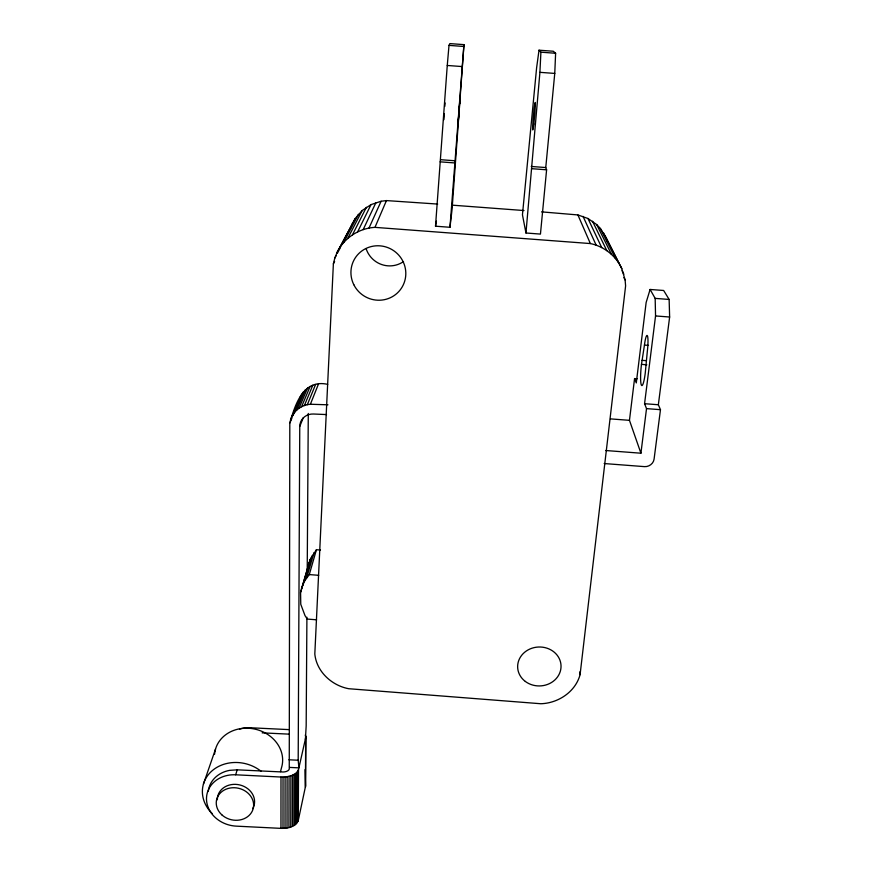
<?xml version="1.0" encoding="UTF-8"?>
<svg xmlns="http://www.w3.org/2000/svg" width="872" height="872" viewBox="0 0 872 872"><rect width="100%" height="100%" fill="white"/><g stroke="black" fill="none" stroke-linecap="round" stroke-linejoin="round"><path stroke-width="1.31" d="M280.969 828.367L280.991 777.039L235.669 774.794A29.681 25.495 12.9 0 0 206.49 799.024A29.681 25.495 12.9 0 0 236.268 826.144L280.969 828.367C287.259 828.509 295.793 827.125 298.279 820.421L305.527 786.25L305.854 736.993L305.287 735.042M282.997 828.4L283.029 777.061C289.079 776.799 297.843 775.055 298.9 767.861L305.854 736.993M285.024 828.269L285.09 776.952M287.019 827.997L287.106 776.69M208.288 791.46A29.485 25.343 12.6 0 1 229.576 770.358L237.195 769.834L283.062 772.003A6.126 3.226 -1.7 0 0 289.253 769.06L289.809 423.051C295.205 404.39 303.075 378.895 327.687 384.334M288.937 827.583L289.057 776.298M290.757 827.027L290.899 775.775M292.436 826.34L292.611 775.121M293.951 825.555L294.147 774.369M295.281 824.661L295.488 773.529M296.393 823.68L296.611 772.603M297.265 822.634L297.505 771.611M297.897 821.544L298.137 770.565M289.646 767.414L298.9 767.861L298.191 760.231L299.761 426.452L303.293 417.743M298.279 820.421L298.518 769.507M305.069 769.595L305.527 786.25M305.429 787.285L305.701 736.012M306.911 617.256L306.17 725.94L305.407 739.5M307.217 571.051L308.285 413.448M320.471 550.036L316.427 549.72L310.16 559.508L300.578 592.371L300.764 604.274L305.015 615.621L307.271 619.076L316.569 619.796M554.755 73.422L555.617 53.268L553.284 51.241L539.016 50.194L536.618 67.733L522.448 214.806L525.958 232.998L540.444 234.088L546.602 169.8L545.763 167.544L554.755 73.422L539.91 72.332L540.902 52.178L539.016 50.194M437.679 204.07L386.449 200.582L381.118 201.247L371.003 204.626L362.163 210.544L355.22 218.556L337.017 252.586L334.826 258.09L333.377 263.845L314.814 653.978C316.514 671.604 331.763 685.566 348.713 688.717L540.814 703.737C558.145 703.246 575.476 691.867 580.076 674.666L625.606 285.885L625.115 279.988L621.801 268.663L605.909 237.391L600.328 228.42L596.677 224.573L587.968 218.501L577.896 214.937L541.545 211.863M443.924 119.671L444.306 113.545M463.959 44.636L452.056 209.531L449.974 227.287L435.51 226.197L447.26 65.465L449.004 45.377L449.876 43.6L463.959 44.636L449.974 227.287M459.675 103.561L460.1 96.868L458.029 124.467L459.435 106.842M444.829 106.34L445.091 102.951M525.958 232.998L539.91 72.332M307.794 569.416L308.884 563.138M605.713 450.519L640.92 453.211L629.464 420.337L634.565 378.579L637.149 378.786M640.92 453.211L646.523 408.619L644.572 403.703L655.548 315.947L655.166 298.388L650.098 289.46L663.657 290.485L669.129 299.445L669.631 317.016L658.349 404.75L660.475 409.687L654.076 459.163C653.455 463.708 648.932 466.978 644.441 466.629L604.176 463.544M641.476 364.376L644.452 345.083A12.808 1.766 -84.8 0 1 647.427 335.785A12.808 1.766 -84.8 0 1 647.329 351.318L645.247 373.107A16.971 2.333 -84.9 0 1 641.345 385.01A16.971 2.333 -84.9 0 1 641.476 364.376L646.817 364.779M435.51 226.197L436.414 221.15M298.998 401.131L300.415 396.629M280.501 771.655L281.471 767.829A34.291 29.79 13.1 0 0 254.264 728.97A34.291 29.79 13.1 0 0 214.588 754.182M301.45 588.491L304.524 581.123L309.288 574.583L316.427 549.72M306.704 577.733L313.953 552.761M304.524 581.123L311.849 556.031M300.578 592.371L310.16 559.508M650.098 289.46L646.141 302.486L636.288 382.928L634.565 378.579M235.669 774.794L237.195 769.834M203.427 784.092L215.537 749.059M350.642 228.115L352.615 223.188M291.422 417.372C294.703 409.916 302.333 404.881 310.388 404.248L318.498 383.963M307.326 404.706L315.577 384.498M304.372 405.545L312.765 385.304M301.559 406.755L310.094 386.46M298.965 408.314L307.609 387.942M289.809 423.051L291.913 418.113M292.97 415.639L294.551 411.933M337.017 252.586C343.906 238.089 358.981 228.192 374.971 227.363L386.449 200.582M296.611 410.189L305.363 389.74M294.551 412.347L303.402 391.811M290.42 420.162L301.745 394.122M368.987 228.093L381.118 201.247M363.166 229.609L375.941 202.598M357.618 231.876L371.003 204.626M352.441 234.851L366.382 207.285M347.71 238.481L362.163 210.544M333.377 263.845L334.608 261.491M343.514 242.699L358.425 214.316M334.826 258.09L336.091 255.692M337.355 253.294L340.516 247.299M343.677 241.304L347.481 234.11M339.938 247.43L355.22 218.556M310.388 404.248L327.948 404.804M280.991 777.039L283.029 777.061M326.52 414.571L313.43 414.015A13.658 12.895 20.5 0 0 299.761 426.452M288.763 729.602L250.133 727.749A27.904 24.285 13.1 0 0 239.473 729.123M262.156 732.851L288.959 734.137M288.894 759.784L298.191 760.231M449.004 45.377L463.642 46.467M540.902 52.178L555.617 53.268M447.26 65.465L462.018 66.555M440.556 159.685L455.053 160.775M531.244 166.465L545.763 167.544M440.088 161.843L454.77 162.933M531.898 168.699L546.602 169.8M452.524 205.182L524.007 210.544M374.971 227.363L590.366 243.561C604.034 246.405 616.09 255.888 621.801 268.663M655.166 298.388L669.129 299.445M655.548 315.947L669.631 317.016M644.452 345.083L648.485 345.388M642.054 360.332L646.065 360.637M644.572 403.703L658.349 404.75M646.523 408.619L660.475 409.687M610.487 418.887L629.464 420.337M309.288 574.583L318.683 575.302M603.424 232.715L619.022 263.442M622.052 270.669L623.84 274.211M600.328 228.42L615.567 258.635M623.916 277.579L625.115 279.988M596.677 224.573L611.468 254.341M592.535 221.248L606.825 250.624M587.968 218.501L601.691 247.55M583.063 216.387L596.176 245.185M577.896 214.937L590.366 243.561M605.909 237.391L607.74 242.362M579.673 671.996L580.076 674.666M403.518 261.578A24.601 24.242 44.5 0 1 366.109 248.629M217.357 799.733A18.737 16.088 13 0 1 240.007 784.996A18.737 16.088 13 0 1 252.717 808.627M212.245 813.587A35.861 30.858 13 0 1 212.103 770.783A35.861 30.858 13 0 1 261.131 771.317M353.803 284.686A27.61 27.065 33.9 0 0 401.24 288.469A27.61 27.065 33.9 0 0 380.072 245.85A27.61 27.065 33.9 0 0 353.803 284.686M525.326 681.446A21.702 19.467 -2.3 0 0 560.696 669.772A21.702 19.467 -2.3 0 0 532.007 648.201A21.702 19.467 -2.3 0 0 525.326 681.446M533.806 124.031A13.854 0.61 -85 0 0 535.245 102.482A13.854 0.61 -85 0 0 532.912 122.211A13.854 0.61 -85 0 0 533.806 124.031M221.804 814.808A18.824 16.143 12.9 0 0 253.033 809.172A18.824 16.143 12.9 0 0 229.99 788.048A18.824 16.143 12.9 0 0 221.804 814.808"/></g></svg>
